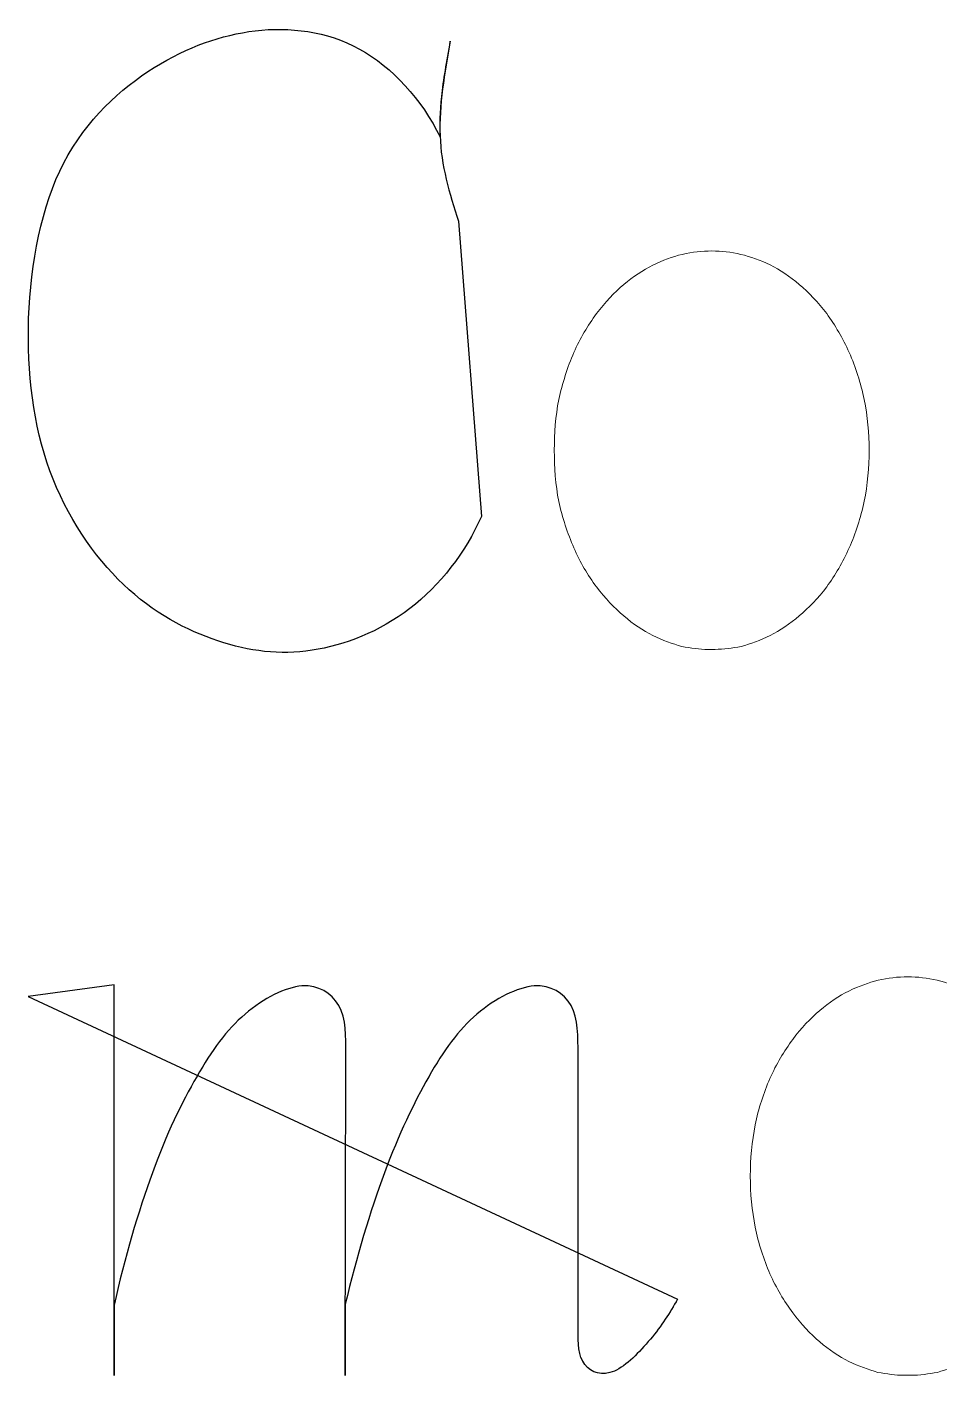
# Model space of a CAD drawing. Header units: centimetres. Extents: x -10.1 to 10.1, y -7.4 to 7.5.
# Drawn here: x -10.066 to -9.641, y 6.14 to 6.769 of the extents above; entities that cross this region are included whole.
import ezdxf

# ---------------------------------------------------------------- set-up
doc = ezdxf.new("R2010")
doc.units = ezdxf.units.CM
doc.header["$MEASUREMENT"] = 0
doc.layers.add('Layer 1', color=7, linetype='Continuous')

msp = doc.modelspace()

# ---------------------------------------------------------------- linework, layer by layer
at = {"layer": 'Layer 1', "color": 7}
for points, knots in [([(-9.86506, 6.6782), (-9.86924, 6.69116), (-9.87326, 6.70431), (-9.87363, 6.71802), (-9.87363, 6.71802), (-9.87421, 6.73231), (-9.87154, 6.74718), (-9.86887, 6.76202), (-9.86887, 6.76202), (-9.8704, 6.75268), (-9.8721, 6.74374), (-9.87287, 6.7363), (-9.87287, 6.7363), (-9.87363, 6.72887), (-9.87363, 6.72316), (-9.87363, 6.71744), (-9.87363, 6.71744), (-9.8822, 6.73496), (-9.89593, 6.75001), (-9.91115, 6.7584), (-9.91115, 6.7584), (-9.92658, 6.76697), (-9.94372, 6.76869), (-9.95973, 6.76697), (-9.95973, 6.76697), (-9.97574, 6.76488), (-9.99098, 6.75954), (-10.00677, 6.74982), (-10.00677, 6.74982), (-10.02241, 6.73992), (-10.03839, 6.72564), (-10.04887, 6.70545), (-10.04887, 6.70545), (-10.05935, 6.68526), (-10.06431, 6.65857), (-10.06527, 6.63304), (-10.06527, 6.63304), (-10.06604, 6.60751), (-10.06318, 6.58332), (-10.05537, 6.56197), (-10.05537, 6.56197), (-10.04756, 6.54064), (-10.03497, 6.52215), (-10.02108, 6.509), (-10.02108, 6.509), (-10.00716, 6.49566), (-9.99174, 6.48749), (-9.97708, 6.48273), (-9.97708, 6.48273), (-9.96242, 6.47778), (-9.9485, 6.47606), (-9.93326, 6.47834), (-9.93326, 6.47834), (-9.91821, 6.48062), (-9.90183, 6.48691), (-9.88773, 6.49776), (-9.88773, 6.49776), (-9.87363, 6.50863), (-9.86183, 6.52387), (-9.85439, 6.54062), (-9.85439, 6.54062), (-9.85439, 6.54062), (-9.86506, 6.6782), (-9.86506, 6.6782)], [0, 0, 0, 0, 0.058824, 0.058824, 0.058824, 0.058824, 0.117647, 0.117647, 0.117647, 0.117647, 0.176471, 0.176471, 0.176471, 0.176471, 0.235294, 0.235294, 0.235294, 0.235294, 0.294118, 0.294118, 0.294118, 0.294118, 0.352941, 0.352941, 0.352941, 0.352941, 0.411765, 0.411765, 0.411765, 0.411765, 0.470588, 0.470588, 0.470588, 0.470588, 0.529412, 0.529412, 0.529412, 0.529412, 0.588235, 0.588235, 0.588235, 0.588235, 0.647059, 0.647059, 0.647059, 0.647059, 0.705882, 0.705882, 0.705882, 0.705882, 0.764706, 0.764706, 0.764706, 0.764706, 0.823529, 0.823529, 0.823529, 0.823529, 0.882353, 0.882353, 0.882353, 0.882353, 1, 1, 1, 1]), ([(-9.86506, 6.6782), (-9.86506, 6.6782), (-9.86506, 6.6782), (-9.86506, 6.6782), (-9.86506, 6.6782), (-9.86506, 6.6782), (-9.86506, 6.6782), (-9.86506, 6.6782)], [0, 0, 0, 0, 0.333333, 0.333333, 0.333333, 0.333333, 1, 1, 1, 1]), ([(-10.06545, 6.31699), (-10.06545, 6.31699), (-10.02544, 6.32252), (-10.02544, 6.32252), (-10.02544, 6.32252), (-10.02544, 6.32252), (-10.02544, 6.14041), (-10.02544, 6.14041), (-10.02544, 6.14041), (-10.02544, 6.14041), (-10.02544, 6.17319), (-10.02544, 6.17319), (-10.02544, 6.17319), (-10.02068, 6.19528), (-10.0142, 6.21682), (-10.00753, 6.23492), (-10.00753, 6.23492), (-10.00123, 6.25302), (-9.99401, 6.26749), (-9.98695, 6.27969), (-9.98695, 6.27969), (-9.9801, 6.2917), (-9.97303, 6.3016), (-9.96446, 6.30885), (-9.96446, 6.30885), (-9.95589, 6.31628), (-9.94578, 6.32123), (-9.93798, 6.322), (-9.93798, 6.322), (-9.93017, 6.32237), (-9.92446, 6.31877), (-9.92083, 6.31285), (-9.92083, 6.31285), (-9.91721, 6.30676), (-9.9176, 6.29819), (-9.9176, 6.29018), (-9.9176, 6.29018), (-9.9176, 6.29018), (-9.91781, 6.14041), (-9.91781, 6.14041), (-9.91781, 6.14041), (-9.91781, 6.14041), (-9.91781, 6.17375), (-9.91781, 6.17375), (-9.91781, 6.17375), (-9.91268, 6.19547), (-9.90619, 6.21698), (-9.89953, 6.2349), (-9.89953, 6.2349), (-9.89286, 6.253), (-9.8858, 6.26747), (-9.87895, 6.27967), (-9.87895, 6.27967), (-9.8721, 6.29168), (-9.86503, 6.30158), (-9.85646, 6.30883), (-9.85646, 6.30883), (-9.84789, 6.31626), (-9.8376, 6.32121), (-9.82979, 6.32198), (-9.82979, 6.32198), (-9.82198, 6.32235), (-9.81608, 6.31875), (-9.81264, 6.31283), (-9.81264, 6.31283), (-9.8092, 6.30674), (-9.80939, 6.29817), (-9.80939, 6.29016), (-9.80939, 6.29016), (-9.80939, 6.29016), (-9.80939, 6.16157), (-9.80939, 6.16157), (-9.80939, 6.16157), (-9.80939, 6.15585), (-9.80939, 6.14937), (-9.80616, 6.14556), (-9.80616, 6.14556), (-9.80312, 6.14156), (-9.79817, 6.14024), (-9.79245, 6.14252), (-9.79245, 6.14252), (-9.78692, 6.14501), (-9.78083, 6.15128), (-9.77568, 6.15739), (-9.77568, 6.15739), (-9.77052, 6.16369), (-9.76653, 6.16959), (-9.76311, 6.17607), (-9.76311, 6.17607), (-9.76311, 6.17607), (-10.06545, 6.31699), (-10.06545, 6.31699)], [0, 0, 0, 0, 0.041667, 0.041667, 0.041667, 0.041667, 0.083333, 0.083333, 0.083333, 0.083333, 0.125, 0.125, 0.125, 0.125, 0.166667, 0.166667, 0.166667, 0.166667, 0.208333, 0.208333, 0.208333, 0.208333, 0.25, 0.25, 0.25, 0.25, 0.291667, 0.291667, 0.291667, 0.291667, 0.333333, 0.333333, 0.333333, 0.333333, 0.375, 0.375, 0.375, 0.375, 0.416667, 0.416667, 0.416667, 0.416667, 0.458333, 0.458333, 0.458333, 0.458333, 0.5, 0.5, 0.5, 0.5, 0.541667, 0.541667, 0.541667, 0.541667, 0.583333, 0.583333, 0.583333, 0.583333, 0.625, 0.625, 0.625, 0.625, 0.666667, 0.666667, 0.666667, 0.666667, 0.708333, 0.708333, 0.708333, 0.708333, 0.75, 0.75, 0.75, 0.75, 0.791667, 0.791667, 0.791667, 0.791667, 0.833333, 0.833333, 0.833333, 0.833333, 0.875, 0.875, 0.875, 0.875, 0.916667, 0.916667, 0.916667, 0.916667, 1, 1, 1, 1]), ([(-10.06545, 6.31699), (-10.06545, 6.31699), (-10.06545, 6.31699), (-10.06545, 6.31699), (-10.06545, 6.31699), (-10.06545, 6.31699), (-10.06545, 6.31699), (-10.06545, 6.31699)], [0, 0, 0, 0, 0.333333, 0.333333, 0.333333, 0.333333, 1, 1, 1, 1])]:
    msp.add_open_spline(points, degree=3, knots=knots, dxfattribs=at)
at = {"layer": 'Layer 1', "lineweight": 0}
for points, knots in [([(-9.86506, 6.6782), (-9.86924, 6.69116), (-9.87326, 6.70431), (-9.87363, 6.71802), (-9.87363, 6.71802), (-9.87421, 6.73231), (-9.87154, 6.74718), (-9.86887, 6.76202), (-9.86887, 6.76202), (-9.8704, 6.75268), (-9.8721, 6.74374), (-9.87287, 6.7363), (-9.87287, 6.7363), (-9.87363, 6.72887), (-9.87363, 6.72316), (-9.87363, 6.71744), (-9.87363, 6.71744), (-9.8822, 6.73496), (-9.89593, 6.75001), (-9.91115, 6.7584), (-9.91115, 6.7584), (-9.92658, 6.76697), (-9.94372, 6.76869), (-9.95973, 6.76697), (-9.95973, 6.76697), (-9.97574, 6.76488), (-9.99098, 6.75954), (-10.00677, 6.74982), (-10.00677, 6.74982), (-10.02241, 6.73992), (-10.03839, 6.72564), (-10.04887, 6.70545), (-10.04887, 6.70545), (-10.05935, 6.68526), (-10.06431, 6.65857), (-10.06527, 6.63304), (-10.06527, 6.63304), (-10.06604, 6.60751), (-10.06318, 6.58332), (-10.05537, 6.56197), (-10.05537, 6.56197), (-10.04756, 6.54064), (-10.03497, 6.52215), (-10.02108, 6.509), (-10.02108, 6.509), (-10.00716, 6.49566), (-9.99174, 6.48749), (-9.97708, 6.48273), (-9.97708, 6.48273), (-9.96242, 6.47778), (-9.9485, 6.47606), (-9.93326, 6.47834), (-9.93326, 6.47834), (-9.91821, 6.48062), (-9.90183, 6.48691), (-9.88773, 6.49776), (-9.88773, 6.49776), (-9.87363, 6.50863), (-9.86183, 6.52387), (-9.85439, 6.54062)], [0, 0, 0, 0, 0.0625, 0.0625, 0.0625, 0.0625, 0.125, 0.125, 0.125, 0.125, 0.1875, 0.1875, 0.1875, 0.1875, 0.25, 0.25, 0.25, 0.25, 0.3125, 0.3125, 0.3125, 0.3125, 0.375, 0.375, 0.375, 0.375, 0.4375, 0.4375, 0.4375, 0.4375, 0.5, 0.5, 0.5, 0.5, 0.5625, 0.5625, 0.5625, 0.5625, 0.625, 0.625, 0.625, 0.625, 0.6875, 0.6875, 0.6875, 0.6875, 0.75, 0.75, 0.75, 0.75, 0.8125, 0.8125, 0.8125, 0.8125, 0.875, 0.875, 0.875, 0.875, 1, 1, 1, 1]), ([(-9.86506, 6.6782), (-9.86506, 6.6782), (-9.86506, 6.6782), (-9.86506, 6.6782), (-9.86506, 6.6782), (-9.86506, 6.6782), (-9.86506, 6.6782), (-9.86506, 6.6782)], [0, 0, 0, 0, 0.333333, 0.333333, 0.333333, 0.333333, 1, 1, 1, 1]), ([(-10.06545, 6.31699), (-10.06545, 6.31699), (-10.02544, 6.32252), (-10.02544, 6.32252), (-10.02544, 6.32252), (-10.02544, 6.32252), (-10.02544, 6.14041), (-10.02544, 6.14041), (-10.02544, 6.14041), (-10.02544, 6.14041), (-10.02544, 6.17319), (-10.02544, 6.17319), (-10.02544, 6.17319), (-10.02068, 6.19528), (-10.0142, 6.21682), (-10.00753, 6.23492), (-10.00753, 6.23492), (-10.00123, 6.25302), (-9.99401, 6.26749), (-9.98695, 6.27969), (-9.98695, 6.27969), (-9.9801, 6.2917), (-9.97303, 6.3016), (-9.96446, 6.30885), (-9.96446, 6.30885), (-9.95589, 6.31628), (-9.94578, 6.32123), (-9.93798, 6.322), (-9.93798, 6.322), (-9.93017, 6.32237), (-9.92446, 6.31877), (-9.92083, 6.31285), (-9.92083, 6.31285), (-9.91721, 6.30676), (-9.9176, 6.29819), (-9.9176, 6.29018), (-9.9176, 6.29018), (-9.9176, 6.29018), (-9.91781, 6.14041), (-9.91781, 6.14041), (-9.91781, 6.14041), (-9.91781, 6.14041), (-9.91781, 6.17375), (-9.91781, 6.17375), (-9.91781, 6.17375), (-9.91268, 6.19547), (-9.90619, 6.21698), (-9.89953, 6.2349), (-9.89953, 6.2349), (-9.89286, 6.253), (-9.8858, 6.26747), (-9.87895, 6.27967), (-9.87895, 6.27967), (-9.8721, 6.29168), (-9.86503, 6.30158), (-9.85646, 6.30883), (-9.85646, 6.30883), (-9.84789, 6.31626), (-9.8376, 6.32121), (-9.82979, 6.32198), (-9.82979, 6.32198), (-9.82198, 6.32235), (-9.81608, 6.31875), (-9.81264, 6.31283), (-9.81264, 6.31283), (-9.8092, 6.30674), (-9.80939, 6.29817), (-9.80939, 6.29016), (-9.80939, 6.29016), (-9.80939, 6.29016), (-9.80939, 6.16157), (-9.80939, 6.16157), (-9.80939, 6.16157), (-9.80939, 6.15585), (-9.80939, 6.14937), (-9.80616, 6.14556), (-9.80616, 6.14556), (-9.80312, 6.14156), (-9.79817, 6.14024), (-9.79245, 6.14252), (-9.79245, 6.14252), (-9.78692, 6.14501), (-9.78083, 6.15128), (-9.77568, 6.15739), (-9.77568, 6.15739), (-9.77052, 6.16369), (-9.76653, 6.16959), (-9.76311, 6.17607)], [0, 0, 0, 0, 0.043478, 0.043478, 0.043478, 0.043478, 0.086957, 0.086957, 0.086957, 0.086957, 0.130435, 0.130435, 0.130435, 0.130435, 0.173913, 0.173913, 0.173913, 0.173913, 0.217391, 0.217391, 0.217391, 0.217391, 0.26087, 0.26087, 0.26087, 0.26087, 0.304348, 0.304348, 0.304348, 0.304348, 0.347826, 0.347826, 0.347826, 0.347826, 0.391304, 0.391304, 0.391304, 0.391304, 0.434783, 0.434783, 0.434783, 0.434783, 0.478261, 0.478261, 0.478261, 0.478261, 0.521739, 0.521739, 0.521739, 0.521739, 0.565217, 0.565217, 0.565217, 0.565217, 0.608696, 0.608696, 0.608696, 0.608696, 0.652174, 0.652174, 0.652174, 0.652174, 0.695652, 0.695652, 0.695652, 0.695652, 0.73913, 0.73913, 0.73913, 0.73913, 0.782609, 0.782609, 0.782609, 0.782609, 0.826087, 0.826087, 0.826087, 0.826087, 0.869565, 0.869565, 0.869565, 0.869565, 0.913043, 0.913043, 0.913043, 0.913043, 1, 1, 1, 1]), ([(-10.06545, 6.31699), (-10.06545, 6.31699), (-10.06545, 6.31699), (-10.06545, 6.31699), (-10.06545, 6.31699), (-10.06545, 6.31699), (-10.06545, 6.31699), (-10.06545, 6.31699)], [0, 0, 0, 0, 0.333333, 0.333333, 0.333333, 0.333333, 1, 1, 1, 1])]:
    msp.add_open_spline(points, degree=3, knots=knots, dxfattribs=at)
at = {"layer": 'Layer 1', "color": 7, "lineweight": 0}
for points, knots in [([(-9.74769, 6.47873), (-9.74769, 6.47873), (-9.74882, 6.47873), (-9.74882, 6.47873), (-9.74882, 6.47873), (-9.75282, 6.47873), (-9.75681, 6.47931), (-9.76102, 6.48008), (-9.76102, 6.48008), (-9.76541, 6.4814), (-9.76996, 6.48294), (-9.77454, 6.48521), (-9.77454, 6.48521), (-9.77912, 6.48749), (-9.78367, 6.49055), (-9.78806, 6.49436), (-9.78806, 6.49436), (-9.79245, 6.49798), (-9.79682, 6.50256), (-9.80081, 6.50788), (-9.80081, 6.50788), (-9.80481, 6.5132), (-9.80843, 6.51931), (-9.81129, 6.52598), (-9.81129, 6.52598), (-9.81433, 6.53283), (-9.81663, 6.54008), (-9.81835, 6.5477), (-9.81835, 6.5477), (-9.81988, 6.55551), (-9.82044, 6.56352), (-9.82044, 6.57151), (-9.82044, 6.57151), (-9.82044, 6.5795), (-9.81988, 6.58731), (-9.81835, 6.59514), (-9.81835, 6.59514), (-9.81663, 6.60276), (-9.81435, 6.61019), (-9.81129, 6.61705), (-9.81129, 6.61705), (-9.80843, 6.62372), (-9.80481, 6.62962), (-9.80081, 6.63515), (-9.80081, 6.63515), (-9.79681, 6.64047), (-9.79242, 6.64505), (-9.78806, 6.64867), (-9.78806, 6.64867), (-9.7793, 6.65629), (-9.76996, 6.66047), (-9.76081, 6.66277), (-9.76081, 6.66277), (-9.75168, 6.66486), (-9.74253, 6.66486), (-9.73356, 6.66277), (-9.73356, 6.66277), (-9.72898, 6.66163), (-9.72441, 6.6601), (-9.71985, 6.65782), (-9.71985, 6.65782), (-9.71527, 6.65554), (-9.7107, 6.65248), (-9.70633, 6.64869), (-9.70633, 6.64869), (-9.70194, 6.64507), (-9.69757, 6.64049), (-9.69358, 6.63517), (-9.69358, 6.63517), (-9.68958, 6.62964), (-9.68615, 6.62374), (-9.6831, 6.61707), (-9.6831, 6.61707), (-9.68006, 6.61022), (-9.67776, 6.60278), (-9.67606, 6.59516), (-9.67606, 6.59516), (-9.67453, 6.58735), (-9.67378, 6.57955), (-9.67378, 6.57153), (-9.67378, 6.57153), (-9.67378, 6.56354), (-9.67455, 6.55552), (-9.67606, 6.54772), (-9.67606, 6.54772), (-9.67778, 6.5401), (-9.68006, 6.53285), (-9.6831, 6.526), (-9.6831, 6.526), (-9.68614, 6.51933), (-9.68958, 6.51325), (-9.69358, 6.5079), (-9.69358, 6.5079), (-9.69758, 6.50256), (-9.70197, 6.49798), (-9.70633, 6.49438), (-9.70633, 6.49438), (-9.71072, 6.49057), (-9.71527, 6.48753), (-9.71985, 6.48523), (-9.71985, 6.48523), (-9.72443, 6.48295), (-9.72898, 6.48142), (-9.73337, 6.4801), (-9.73337, 6.4801), (-9.73755, 6.47933), (-9.74157, 6.47875), (-9.74557, 6.47875), (-9.74557, 6.47875), (-9.74557, 6.47875), (-9.74769, 6.47876), (-9.74769, 6.47876), (-9.74769, 6.47876), (-9.74769, 6.47876), (-9.74769, 6.47873), (-9.74769, 6.47873)], [0, 0, 0, 0, 0.033333, 0.033333, 0.033333, 0.033333, 0.066667, 0.066667, 0.066667, 0.066667, 0.1, 0.1, 0.1, 0.1, 0.133333, 0.133333, 0.133333, 0.133333, 0.166667, 0.166667, 0.166667, 0.166667, 0.2, 0.2, 0.2, 0.2, 0.233333, 0.233333, 0.233333, 0.233333, 0.266667, 0.266667, 0.266667, 0.266667, 0.3, 0.3, 0.3, 0.3, 0.333333, 0.333333, 0.333333, 0.333333, 0.366667, 0.366667, 0.366667, 0.366667, 0.4, 0.4, 0.4, 0.4, 0.433333, 0.433333, 0.433333, 0.433333, 0.466667, 0.466667, 0.466667, 0.466667, 0.5, 0.5, 0.5, 0.5, 0.533333, 0.533333, 0.533333, 0.533333, 0.566667, 0.566667, 0.566667, 0.566667, 0.6, 0.6, 0.6, 0.6, 0.633333, 0.633333, 0.633333, 0.633333, 0.666667, 0.666667, 0.666667, 0.666667, 0.7, 0.7, 0.7, 0.7, 0.733333, 0.733333, 0.733333, 0.733333, 0.766667, 0.766667, 0.766667, 0.766667, 0.8, 0.8, 0.8, 0.8, 0.833333, 0.833333, 0.833333, 0.833333, 0.866667, 0.866667, 0.866667, 0.866667, 0.9, 0.9, 0.9, 0.9, 0.933333, 0.933333, 0.933333, 0.933333, 1, 1, 1, 1]), ([(-9.65625, 6.1406), (-9.65625, 6.1406), (-9.65757, 6.1406), (-9.65757, 6.1406), (-9.65757, 6.1406), (-9.66157, 6.1406), (-9.66538, 6.14118), (-9.66977, 6.14195), (-9.66977, 6.14195), (-9.67416, 6.14327), (-9.67853, 6.14481), (-9.68329, 6.14708), (-9.68329, 6.14708), (-9.68768, 6.14936), (-9.69244, 6.15242), (-9.69681, 6.15623), (-9.69681, 6.15623), (-9.7012, 6.15985), (-9.70538, 6.16443), (-9.70938, 6.16975), (-9.70938, 6.16975), (-9.71338, 6.17509), (-9.717, 6.18118), (-9.72004, 6.18785), (-9.72004, 6.18785), (-9.7229, 6.1947), (-9.72538, 6.20195), (-9.72689, 6.20957), (-9.72689, 6.20957), (-9.72842, 6.21738), (-9.72917, 6.22539), (-9.72917, 6.23338), (-9.72917, 6.23338), (-9.72917, 6.24137), (-9.7284, 6.24939), (-9.72689, 6.25719), (-9.72689, 6.25719), (-9.72536, 6.26481), (-9.72289, 6.27206), (-9.72004, 6.27891), (-9.72004, 6.27891), (-9.717, 6.28558), (-9.71337, 6.29166), (-9.70938, 6.29701), (-9.70938, 6.29701), (-9.70538, 6.30233), (-9.70118, 6.30691), (-9.69681, 6.31053), (-9.69681, 6.31053), (-9.68787, 6.31815), (-9.67853, 6.32236), (-9.66956, 6.32463), (-9.66956, 6.32463), (-9.66041, 6.32672), (-9.65128, 6.32672), (-9.64212, 6.32463), (-9.64212, 6.32463), (-9.63773, 6.32349), (-9.63299, 6.32196), (-9.6286, 6.31968), (-9.6286, 6.31968), (-9.62384, 6.3174), (-9.61947, 6.31434), (-9.61489, 6.31053), (-9.61489, 6.31053), (-9.6105, 6.30691), (-9.60613, 6.30233), (-9.60214, 6.29701), (-9.60214, 6.29701), (-9.59833, 6.29167), (-9.59471, 6.28558), (-9.59185, 6.27891), (-9.59185, 6.27891), (-9.58881, 6.27206), (-9.58632, 6.26481), (-9.58479, 6.25719), (-9.58479, 6.25719), (-9.58307, 6.24938), (-9.58251, 6.24137), (-9.58251, 6.23338), (-9.58251, 6.23338), (-9.58251, 6.22539), (-9.58309, 6.21737), (-9.58479, 6.20957), (-9.58479, 6.20957), (-9.58632, 6.20195), (-9.58879, 6.1947), (-9.59185, 6.18785), (-9.59185, 6.18785), (-9.59471, 6.18118), (-9.59833, 6.1751), (-9.60214, 6.16975), (-9.60214, 6.16975), (-9.60614, 6.16443), (-9.61053, 6.15985), (-9.61489, 6.15623), (-9.61489, 6.15623), (-9.61947, 6.15242), (-9.62383, 6.14938), (-9.6286, 6.14708), (-9.6286, 6.14708), (-9.63299, 6.1448), (-9.63775, 6.14327), (-9.64194, 6.14195), (-9.64194, 6.14195), (-9.64612, 6.14118), (-9.65033, 6.1406), (-9.65414, 6.1406), (-9.65414, 6.1406), (-9.65414, 6.1406), (-9.65625, 6.1406), (-9.65625, 6.1406)], [0, 0, 0, 0, 0.034483, 0.034483, 0.034483, 0.034483, 0.068966, 0.068966, 0.068966, 0.068966, 0.103448, 0.103448, 0.103448, 0.103448, 0.137931, 0.137931, 0.137931, 0.137931, 0.172414, 0.172414, 0.172414, 0.172414, 0.206897, 0.206897, 0.206897, 0.206897, 0.241379, 0.241379, 0.241379, 0.241379, 0.275862, 0.275862, 0.275862, 0.275862, 0.310345, 0.310345, 0.310345, 0.310345, 0.344828, 0.344828, 0.344828, 0.344828, 0.37931, 0.37931, 0.37931, 0.37931, 0.413793, 0.413793, 0.413793, 0.413793, 0.448276, 0.448276, 0.448276, 0.448276, 0.482759, 0.482759, 0.482759, 0.482759, 0.517241, 0.517241, 0.517241, 0.517241, 0.551724, 0.551724, 0.551724, 0.551724, 0.586207, 0.586207, 0.586207, 0.586207, 0.62069, 0.62069, 0.62069, 0.62069, 0.655172, 0.655172, 0.655172, 0.655172, 0.689655, 0.689655, 0.689655, 0.689655, 0.724138, 0.724138, 0.724138, 0.724138, 0.758621, 0.758621, 0.758621, 0.758621, 0.793103, 0.793103, 0.793103, 0.793103, 0.827586, 0.827586, 0.827586, 0.827586, 0.862069, 0.862069, 0.862069, 0.862069, 0.896552, 0.896552, 0.896552, 0.896552, 0.931034, 0.931034, 0.931034, 0.931034, 1, 1, 1, 1])]:
    msp.add_open_spline(points, degree=3, knots=knots, dxfattribs=at)

doc.saveas('drawing.dxf')
